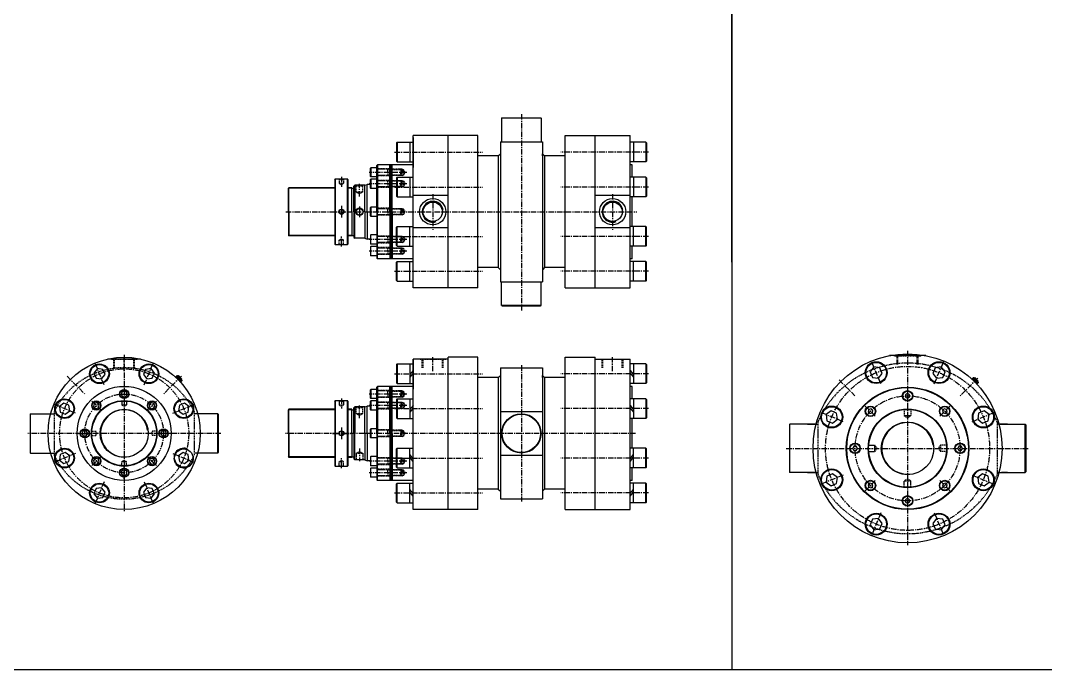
# Model space of a CAD drawing. Extents: x 0 to 8675, y 0 to 2968.
# Drawn here: x 4865 to 7208, y 0 to 1484 of the extents above; entities that cross this region are included whole.
import ezdxf

# ---------------------------------------------------------------- set-up
doc = ezdxf.new("R2010")
doc.units = 0
doc.header["$LTSCALE"] = 5
doc.header["$MEASUREMENT"] = 0
doc.header["$PDMODE"] = 34
doc.linetypes.add('CENTERX2', pattern=[4, 2.5, -0.5, 0.5, -0.5])
doc.linetypes.add('HIDDENX2', pattern=[0.75, 0.5, -0.25])
doc.layers.get('0').update_dxf_attribs({"linetype": 'CONTINUOUS'})
doc.layers.get('Defpoints').update_dxf_attribs({"linetype": 'CONTINUOUS'})
for name, color, linetype in [('CEN', 1, 'CENTERX2'), ('HID', 2, 'HIDDENX2'), ('ML', 3, 'CONTINUOUS'), ('테두리', 7, 'CONTINUOUS')]:
    doc.layers.add(name, color=color, linetype=linetype)

msp = doc.modelspace()

# ---------------------------------------------------------------- linework, layer by layer
for p, q in [((6490.6, 931.7), (6490.6, 1902.7)), ((6490.6, 1902.7), (6490.6, 0))]:
    msp.add_line(p, q)
at = {"layer": 'CEN'}
for p, q in [((6009.9, 1269.8), (6009.9, 820.5)), ((5720.2, 1182.9), (5920.9, 1182.9)), ((6300.6, 1182.9), (6100, 1182.9)), ((5598.7, 1126.5), (5598.7, 1103.3)), ((5747.9, 1136.6), (5661.8, 1136.6)), ((5639.9, 1081.5), (5639.9, 1110.2)), ((5747.9, 1110.3), (5661.8, 1110.3)), ((5720.2, 1103.1), (5920.9, 1103.1)), ((6300.6, 1103.1), (6100, 1103.1)), ((5807.4, 1086.8), (5807.4, 1005.3)), ((6218.4, 1086.8), (6218.4, 1005.3)), ((5598.7, 1060.1), (5598.7, 1033.2)), ((5639.9, 1058.8), (5639.9, 1034.5)), ((5471.6, 1046.6), (5619.4, 1046.6)), ((5471.6, 1046.6), (6273.5, 1046.6)), ((5598.7, 966.8), (5598.7, 990)), ((5720.2, 990.2), (5920.9, 990.2)), ((6300.6, 990.2), (6100, 990.2)), ((5747.9, 983), (5661.8, 983)), ((5747.9, 956.6), (5661.8, 956.6)), ((5720.2, 910.4), (5920.9, 910.4)), ((6300.6, 910.4), (6100, 910.4)), ((6892.6, 728.9), (6892.6, 284.2)), ((5102.2, 719.3), (5102.2, 359.3)), ((5102.2, 681.9), (5102.2, 713.9)), ((5807.4, 681.9), (5807.4, 713.9)), ((6218.4, 681.9), (6218.4, 713.9)), ((6831.6, 653), (6810, 705.2)), ((6953.7, 653), (6975.3, 705.2)), ((5056.3, 650.9), (5035.6, 700.7)), ((5148.2, 650.9), (5168.8, 700.7)), ((6009.9, 695.7), (6009.9, 384.3)), ((4971.6, 670.6), (5011.7, 630.4)), ((5232.9, 670.6), (5192.7, 630.4)), ((5232.9, 670.6), (5218.9, 656.6)), ((5720.2, 676.2), (5920.9, 676.2)), ((6300.6, 676.2), (6100, 676.2)), ((6736, 662.2), (6772.4, 625.8)), ((7053, 665.9), (7012.8, 625.8)), ((7053, 665.9), (7039, 652)), ((5102.2, 644.3), (5102.2, 615.6)), ((5028.4, 613.7), (5048.7, 593.4)), ((5176, 613.7), (5155.7, 593.4)), ((5598.7, 619.8), (5598.7, 596.6)), ((5747.9, 629.9), (5661.8, 629.9)), ((4991.3, 585.9), (4941.5, 606.5)), ((5213.2, 585.9), (5263, 606.5)), ((5639.9, 574.8), (5639.9, 603.5)), ((5747.9, 603.6), (5661.8, 603.6)), ((5720.2, 596.4), (5920.9, 596.4)), ((6300.6, 596.4), (6100, 596.4)), ((6745.3, 566.6), (6693.1, 588.3)), ((6795.9, 602.4), (6819.7, 578.5)), ((6989.4, 602.4), (6965.6, 578.5)), ((7040, 566.6), (7092.2, 588.3)), ((5323.2, 539.9), (4882, 539.9)), ((4997.9, 539.9), (5026.6, 539.9)), ((5206.6, 539.9), (5177.9, 539.9)), ((6270.8, 539.9), (5470.2, 539.9)), ((5578.1, 539.9), (5619.4, 539.9)), ((5578.1, 539.9), (5619.4, 539.9)), ((5598.7, 553.4), (5598.7, 526.4)), ((4991.3, 494), (4941.5, 473.3)), ((5213.2, 494), (5263, 473.3)), ((5639.9, 505), (5639.9, 476.3)), ((6615.5, 505.6), (7169.7, 505.6)), ((5028.4, 466.1), (5048.7, 486.4)), ((5176, 466.1), (5155.7, 486.4)), ((5598.7, 460.1), (5598.7, 483.3)), ((5747.9, 476.3), (5661.8, 476.3)), ((5720.2, 483.5), (5920.9, 483.5)), ((6300.6, 483.5), (6100, 483.5)), ((5102.2, 435.6), (5102.2, 464.3)), ((5747.9, 449.9), (5661.8, 449.9)), ((5056.3, 429), (5035.6, 379.2)), ((5148.2, 429), (5168.8, 379.2)), ((6745.3, 444.6), (6693.1, 422.9)), ((6795.9, 408.8), (6819.7, 432.6)), ((6989.4, 408.8), (6965.6, 432.6)), ((7040, 444.6), (7092.2, 422.9)), ((5720.2, 403.6), (5920.9, 403.6)), ((6300.6, 403.6), (6100, 403.6)), ((6831.6, 358.2), (6810, 306)), ((6953.7, 358.2), (6975.3, 306))]:
    msp.add_line(p, q, dxfattribs=at)
for centre, radius in [((5102.2, 539.9), 147.5), ((6892.6, 505.6), 187.5), ((5102.2, 539.9), 90), ((6892.6, 505.6), 120)]:
    msp.add_circle(centre, radius, dxfattribs=at)
at = {"layer": 'Defpoints', "color": 0, "linetype": 'ByBlock'}
for p in [(5910.4, 713.9), (5680.9, 647.4), (5627.4, 481.4), (5680.9, 432.4), (5910.4, 365.9)]:
    msp.add_point(p, dxfattribs=at)
at = {"layer": 'HID'}
for p, q in [((5714.4, 1144.6), (5679.4, 1144.6)), ((5737.3, 1143.6), (5679.4, 1143.6)), ((5737.3, 1129.6), (5679.4, 1129.6)), ((5714.4, 1128.6), (5679.4, 1128.6)), ((5704.6, 1142.8), (5703, 1143.6)), ((5704.6, 1130.5), (5703, 1129.6)), ((5704.6, 1136.6), (5704.6, 1143.6)), ((5740.4, 1142.8), (5704.6, 1142.8)), ((5704.6, 1136.6), (5704.6, 1129.6)), ((5740.4, 1130.5), (5704.6, 1130.5)), ((5734.5, 1143.6), (5735.4, 1142.8)), ((5734.5, 1143.6), (5734.5, 1136.6)), ((5734.5, 1129.6), (5734.5, 1136.6)), ((5734.5, 1129.6), (5735.4, 1130.5)), ((5735.4, 1142.8), (5735.4, 1136.6)), ((5735.4, 1130.5), (5735.4, 1136.6)), ((5737.3, 1143.6), (5738.9, 1142.8)), ((5737.3, 1143.6), (5737.3, 1136.6)), ((5737.3, 1129.6), (5737.3, 1136.6)), ((5737.3, 1129.6), (5738.9, 1130.5)), ((5740.4, 1136.6), (5740.4, 1142.8)), ((5740.4, 1136.6), (5740.4, 1142.8)), ((5740.4, 1142.8), (5744.3, 1136.6)), ((5740.4, 1136.6), (5740.4, 1130.5)), ((5740.4, 1136.6), (5740.4, 1130.5)), ((5740.4, 1130.5), (5744.3, 1136.6)), ((5593.7, 1120.6), (5592.7, 1121.6)), ((5593.7, 1120.6), (5593.7, 1111.6)), ((5593.7, 1120.6), (5603.7, 1120.6)), ((5593.7, 1111.6), (5598.7, 1108.5)), ((5593.7, 1111.6), (5603.7, 1111.6)), ((5598.7, 1108.5), (5603.7, 1111.6)), ((5603.7, 1120.6), (5604.7, 1121.6)), ((5603.7, 1120.6), (5603.7, 1111.6)), ((5631.4, 1107.1), (5632.4, 1106.1)), ((5632.4, 1092.1), (5632.4, 1106.1)), ((5632.4, 1106.1), (5647.4, 1106.1)), ((5647.4, 1106.1), (5648.4, 1107.1)), ((5647.4, 1092.1), (5647.4, 1106.1)), ((5714.4, 1118.3), (5679.4, 1118.3)), ((5737.3, 1117.3), (5679.4, 1117.3)), ((5737.3, 1103.3), (5679.4, 1103.3)), ((5714.4, 1102.3), (5679.4, 1102.3)), ((5704.6, 1116.4), (5703, 1117.3)), ((5704.6, 1104.2), (5703, 1103.3)), ((5704.6, 1110.3), (5704.6, 1117.3)), ((5740.4, 1116.4), (5704.6, 1116.4)), ((5704.6, 1110.3), (5704.6, 1103.3)), ((5740.4, 1104.2), (5704.6, 1104.2)), ((5734.5, 1117.3), (5735.4, 1116.4)), ((5734.5, 1117.3), (5734.5, 1110.3)), ((5734.5, 1103.3), (5734.5, 1110.3)), ((5734.5, 1103.3), (5735.4, 1104.2)), ((5735.4, 1116.4), (5735.4, 1110.3)), ((5735.4, 1104.2), (5735.4, 1110.3)), ((5737.3, 1117.3), (5738.9, 1116.4)), ((5737.3, 1117.3), (5737.3, 1110.3)), ((5737.3, 1103.3), (5737.3, 1110.3)), ((5737.3, 1103.3), (5738.9, 1104.2)), ((5740.4, 1116.4), (5744.3, 1110.3)), ((5740.4, 1110.3), (5740.4, 1116.4)), ((5740.4, 1110.3), (5740.4, 1116.4)), ((5740.4, 1110.3), (5740.4, 1104.2)), ((5740.4, 1110.3), (5740.4, 1104.2)), ((5740.4, 1104.2), (5744.3, 1110.3)), ((5632.4, 1092.1), (5647.4, 1092.1)), ((5632.4, 1092.1), (5639.9, 1088.2)), ((5639.9, 1088.2), (5647.4, 1092.1)), ((5714.4, 1054.6), (5679.4, 1054.6)), ((5737.3, 1053.6), (5679.4, 1053.6)), ((5737.3, 1039.6), (5679.4, 1039.6)), ((5714.4, 1038.6), (5679.4, 1038.6)), ((5704.6, 1052.8), (5703, 1053.6)), ((5704.6, 1040.5), (5703, 1039.6)), ((5704.6, 1046.6), (5704.6, 1053.6)), ((5740.4, 1052.8), (5704.6, 1052.8)), ((5704.6, 1046.6), (5704.6, 1039.6)), ((5740.4, 1040.5), (5704.6, 1040.5)), ((5734.5, 1053.6), (5734.5, 1046.6)), ((5734.5, 1053.6), (5735.4, 1052.8)), ((5734.5, 1039.6), (5734.5, 1046.6)), ((5734.5, 1039.6), (5735.4, 1040.5)), ((5735.4, 1052.8), (5735.4, 1046.6)), ((5735.4, 1040.5), (5735.4, 1046.6)), ((5737.3, 1053.6), (5737.3, 1046.6)), ((5737.3, 1053.6), (5738.9, 1052.8)), ((5737.3, 1039.6), (5737.3, 1046.6)), ((5737.3, 1039.6), (5738.9, 1040.5)), ((5740.4, 1046.6), (5740.4, 1052.8)), ((5740.4, 1046.6), (5740.4, 1052.8)), ((5740.4, 1052.8), (5744.3, 1046.6)), ((5740.4, 1040.5), (5744.3, 1046.6)), ((5740.4, 1046.6), (5740.4, 1040.5)), ((5740.4, 1046.6), (5740.4, 1040.5)), ((5593.7, 981.6), (5598.7, 984.8)), ((5598.7, 984.8), (5603.7, 981.6)), ((5714.4, 991), (5679.4, 991)), ((5737.3, 990), (5679.4, 990)), ((5704.6, 989.1), (5703, 990)), ((5704.6, 983), (5704.6, 990)), ((5740.4, 989.1), (5704.6, 989.1)), ((5734.5, 990), (5734.5, 983)), ((5734.5, 990), (5734.5, 983)), ((5734.5, 990), (5735.4, 989.1)), ((5734.5, 990), (5735.4, 989.1)), ((5735.4, 989.1), (5735.4, 983)), ((5735.4, 989.1), (5735.4, 983)), ((5737.3, 990), (5737.3, 983)), ((5737.3, 990), (5737.3, 983)), ((5737.3, 990), (5738.9, 989.1)), ((5737.3, 990), (5738.9, 989.1)), ((5740.4, 989.1), (5744.3, 983)), ((5740.4, 983), (5740.4, 989.1)), ((5740.4, 983), (5740.4, 989.1)), ((5740.4, 989.1), (5744.3, 983)), ((5740.4, 983), (5740.4, 989.1)), ((5740.4, 983), (5740.4, 989.1)), ((5593.7, 972.6), (5592.7, 971.6)), ((5593.7, 972.6), (5593.7, 981.6)), ((5593.7, 981.6), (5603.7, 981.6)), ((5593.7, 972.6), (5603.7, 972.6)), ((5603.7, 972.6), (5603.7, 981.6)), ((5603.7, 972.6), (5604.7, 971.6)), ((5737.3, 976), (5679.4, 976)), ((5714.4, 975), (5679.4, 975)), ((5714.4, 964.6), (5679.4, 964.6)), ((5737.3, 963.6), (5679.4, 963.6)), ((5704.6, 976.9), (5703, 976)), ((5704.6, 962.8), (5703, 963.6)), ((5704.6, 983), (5704.6, 976)), ((5740.4, 976.9), (5704.6, 976.9)), ((5704.6, 956.6), (5704.6, 963.6)), ((5740.4, 962.8), (5704.6, 962.8)), ((5734.5, 976), (5734.5, 983)), ((5734.5, 976), (5734.5, 983)), ((5734.5, 976), (5735.4, 976.9)), ((5734.5, 976), (5735.4, 976.9)), ((5734.5, 963.6), (5735.4, 962.8)), ((5734.5, 963.6), (5734.5, 956.6)), ((5734.5, 963.6), (5735.4, 962.8)), ((5735.4, 976.9), (5735.4, 983)), ((5735.4, 976.9), (5735.4, 983)), ((5735.4, 962.8), (5735.4, 956.6)), ((5737.3, 976), (5737.3, 983)), ((5737.3, 976), (5737.3, 983)), ((5737.3, 976), (5738.9, 976.9)), ((5737.3, 976), (5738.9, 976.9)), ((5737.3, 963.6), (5738.9, 962.8)), ((5737.3, 963.6), (5737.3, 956.6)), ((5737.3, 963.6), (5738.9, 962.8)), ((5740.4, 983), (5740.4, 976.9)), ((5740.4, 983), (5740.4, 976.9)), ((5740.4, 976.9), (5744.3, 983)), ((5740.4, 983), (5740.4, 976.9)), ((5740.4, 983), (5740.4, 976.9)), ((5740.4, 976.9), (5744.3, 983)), ((5740.4, 956.6), (5740.4, 962.8)), ((5740.4, 956.6), (5740.4, 962.8)), ((5740.4, 962.8), (5744.3, 956.6)), ((5737.3, 949.6), (5679.4, 949.6)), ((5714.4, 948.6), (5679.4, 948.6)), ((5704.6, 950.5), (5703, 949.6)), ((5704.6, 956.6), (5704.6, 949.6)), ((5740.4, 950.5), (5704.6, 950.5)), ((5734.5, 949.6), (5734.5, 956.6)), ((5734.5, 949.6), (5735.4, 950.5)), ((5735.4, 950.5), (5735.4, 956.6)), ((5737.3, 949.6), (5737.3, 956.6)), ((5737.3, 949.6), (5738.9, 950.5)), ((5740.4, 950.5), (5744.3, 956.6)), ((5740.4, 956.6), (5740.4, 950.5)), ((5740.4, 956.6), (5740.4, 950.5)), ((5072.2, 708.9), (5072.2, 709.9)), ((5072.2, 708.9), (5072.2, 709.9)), ((5132.2, 708.9), (5072.2, 708.9)), ((5078.3, 689.9), (5078.3, 708.9)), ((5080.2, 689.9), (5080.2, 708.9)), ((5124.2, 689.9), (5124.2, 708.9)), ((5126.1, 689.9), (5126.1, 708.9)), ((5132.2, 708.9), (5132.2, 709.9)), ((5132.2, 708.9), (5132.2, 709.9)), ((5777.4, 708.9), (5777.4, 709.9)), ((5777.4, 708.9), (5777.4, 709.9)), ((5837.4, 708.9), (5777.4, 708.9)), ((5783.5, 689.9), (5783.5, 708.9)), ((5785.4, 689.9), (5785.4, 708.9)), ((5829.4, 689.9), (5829.4, 708.9)), ((5831.3, 689.9), (5831.3, 708.9)), ((5837.4, 708.9), (5837.4, 709.9)), ((5837.4, 708.9), (5837.4, 709.9)), ((6188.4, 708.9), (6188.4, 709.9)), ((6188.4, 708.9), (6188.4, 709.9)), ((6248.4, 708.9), (6188.4, 708.9)), ((6194.5, 689.9), (6194.5, 708.9)), ((6196.4, 689.9), (6196.4, 708.9)), ((6240.4, 689.9), (6240.4, 708.9)), ((6242.3, 689.9), (6242.3, 708.9)), ((6248.4, 708.9), (6248.4, 709.9)), ((6248.4, 708.9), (6248.4, 709.9)), ((6862.6, 716.6), (6862.6, 717.6)), ((6862.6, 716.6), (6862.6, 717.6)), ((6922.6, 716.6), (6862.6, 716.6)), ((6868.7, 697.6), (6868.7, 716.6)), ((6870.6, 697.6), (6870.6, 716.6)), ((6914.6, 697.6), (6914.6, 716.6)), ((6916.5, 697.6), (6916.5, 716.6)), ((6922.6, 716.6), (6922.6, 717.6)), ((6922.6, 716.6), (6922.6, 717.6)), ((5714.4, 637.9), (5679.4, 637.9)), ((5737.3, 636.9), (5679.4, 636.9)), ((5704.6, 636), (5703, 636.9)), ((5704.6, 629.9), (5704.6, 636.9)), ((5740.4, 636), (5704.6, 636)), ((5734.5, 636.9), (5735.4, 636)), ((5734.5, 636.9), (5734.5, 629.9)), ((5735.4, 636), (5735.4, 629.9)), ((5737.3, 636.9), (5738.9, 636)), ((5737.3, 636.9), (5737.3, 629.9)), ((5740.4, 629.9), (5740.4, 636)), ((5740.4, 629.9), (5740.4, 636)), ((5740.4, 636), (5744.3, 629.9)), ((5097.2, 613.9), (5096.5, 614.6)), ((5097.2, 613.9), (5097.2, 604.9)), ((5097.2, 613.9), (5107.2, 613.9)), ((5107.2, 613.9), (5107.9, 614.6)), ((5107.2, 613.9), (5107.2, 604.9)), ((5593.7, 613.9), (5592.7, 614.9)), ((5593.7, 613.9), (5593.7, 604.9)), ((5593.7, 613.9), (5603.7, 613.9)), ((5603.7, 613.9), (5604.7, 614.9)), ((5603.7, 613.9), (5603.7, 604.9)), ((5737.3, 622.9), (5679.4, 622.9)), ((5714.4, 621.9), (5679.4, 621.9)), ((5714.4, 611.6), (5679.4, 611.6)), ((5737.3, 610.6), (5679.4, 610.6)), ((5704.6, 623.8), (5703, 622.9)), ((5704.6, 609.7), (5703, 610.6)), ((5704.6, 629.9), (5704.6, 622.9)), ((5740.4, 623.8), (5704.6, 623.8)), ((5704.6, 603.6), (5704.6, 610.6)), ((5740.4, 609.7), (5704.6, 609.7)), ((5734.5, 622.9), (5734.5, 629.9)), ((5734.5, 622.9), (5735.4, 623.8)), ((5734.5, 610.6), (5735.4, 609.7)), ((5734.5, 610.6), (5734.5, 603.6)), ((5735.4, 623.8), (5735.4, 629.9)), ((5735.4, 609.7), (5735.4, 603.6)), ((5737.3, 622.9), (5737.3, 629.9)), ((5737.3, 622.9), (5738.9, 623.8)), ((5737.3, 610.6), (5738.9, 609.7)), ((5737.3, 610.6), (5737.3, 603.6)), ((5740.4, 629.9), (5740.4, 623.8)), ((5740.4, 629.9), (5740.4, 623.8)), ((5740.4, 623.8), (5744.3, 629.9)), ((5740.4, 609.7), (5744.3, 603.6)), ((5740.4, 603.6), (5740.4, 609.7)), ((5740.4, 603.6), (5740.4, 609.7)), ((4942.2, 589.9), (4942.2, 489.9)), ((5097.2, 604.9), (5107.2, 604.9)), ((5097.2, 604.9), (5102.2, 601.8)), ((5102.2, 601.8), (5107.2, 604.9)), ((5262.2, 589.9), (5262.2, 489.9)), ((5593.7, 604.9), (5603.7, 604.9)), ((5593.7, 604.9), (5598.7, 601.8)), ((5598.7, 601.8), (5603.7, 604.9)), ((5631.4, 600.4), (5632.4, 599.4)), ((5632.4, 599.4), (5647.4, 599.4)), ((5632.4, 585.4), (5632.4, 599.4)), ((5647.4, 599.4), (5648.4, 600.4)), ((5647.4, 585.4), (5647.4, 599.4)), ((5737.3, 596.6), (5679.4, 596.6)), ((5714.4, 595.6), (5679.4, 595.6)), ((5704.6, 597.4), (5703, 596.6)), ((5704.6, 603.6), (5704.6, 596.6)), ((5740.4, 597.4), (5704.6, 597.4)), ((5734.5, 596.6), (5734.5, 603.6)), ((5734.5, 596.6), (5735.4, 597.4)), ((5735.4, 597.4), (5735.4, 603.6)), ((5737.3, 596.6), (5737.3, 603.6)), ((5737.3, 596.6), (5738.9, 597.4)), ((5740.4, 603.6), (5740.4, 597.4)), ((5740.4, 603.6), (5740.4, 597.4)), ((5740.4, 597.4), (5744.3, 603.6)), ((6884.5, 595.2), (6885.1, 594.6)), ((6885.1, 594.6), (6885.1, 580.6)), ((6885.1, 594.6), (6900.1, 594.6)), ((6900.7, 595.2), (6900.1, 594.6)), ((6900.1, 594.6), (6900.1, 580.6)), ((4934.1, 584.9), (4942.2, 584.9)), ((5270.3, 584.9), (5262.2, 584.9)), ((5632.4, 585.4), (5647.4, 585.4)), ((5632.4, 585.4), (5639.9, 581.5)), ((5639.9, 581.5), (5647.4, 585.4)), ((6687.6, 565.6), (6687.6, 445.6)), ((6885.1, 580.6), (6892.6, 575.4)), ((6885.1, 580.6), (6900.1, 580.6)), ((6892.6, 575.4), (6900.1, 580.6)), ((7097.6, 565.6), (7097.6, 445.6)), ((5028.2, 544.9), (5027.5, 545.6)), ((5028.2, 534.9), (5028.2, 544.9)), ((5028.2, 544.9), (5037.2, 544.9)), ((5040.4, 539.9), (5037.2, 544.9)), ((5037.2, 534.9), (5037.2, 544.9)), ((5037.2, 534.9), (5040.4, 539.9)), ((5167.2, 544.9), (5164.1, 539.9)), ((5164.1, 539.9), (5167.2, 534.9)), ((5167.2, 544.9), (5167.2, 534.9)), ((5176.2, 544.9), (5167.2, 544.9)), ((5176.2, 544.9), (5176.9, 545.6)), ((5176.2, 544.9), (5176.2, 534.9)), ((5714.4, 547.9), (5679.4, 547.9)), ((5737.3, 546.9), (5679.4, 546.9)), ((5704.6, 546), (5703, 546.9)), ((5704.6, 539.9), (5704.6, 546.9)), ((5740.4, 546), (5704.6, 546)), ((5704.6, 539.9), (5704.6, 532.9)), ((5734.5, 546.9), (5734.5, 539.9)), ((5734.5, 546.9), (5735.4, 546)), ((5734.5, 532.9), (5734.5, 539.9)), ((5735.4, 546), (5735.4, 539.9)), ((5735.4, 533.8), (5735.4, 539.9)), ((5737.3, 546.9), (5737.3, 539.9)), ((5737.3, 546.9), (5738.9, 546)), ((5737.3, 532.9), (5737.3, 539.9)), ((5740.4, 539.9), (5740.4, 546)), ((5740.4, 539.9), (5740.4, 546)), ((5740.4, 546), (5744.3, 539.9)), ((5740.4, 533.8), (5744.3, 539.9)), ((5740.4, 539.9), (5740.4, 533.8)), ((5740.4, 539.9), (5740.4, 533.8)), ((6683.7, 560.6), (6687.6, 560.6)), ((7101.5, 560.6), (7097.6, 560.6)), ((5028.2, 534.9), (5027.5, 534.2)), ((5028.2, 534.9), (5037.2, 534.9)), ((5176.2, 534.9), (5167.2, 534.9)), ((5176.2, 534.9), (5176.9, 534.2)), ((5737.3, 532.9), (5679.4, 532.9)), ((5714.4, 531.9), (5679.4, 531.9)), ((5704.6, 533.8), (5703, 532.9)), ((5740.4, 533.8), (5704.6, 533.8)), ((5734.5, 532.9), (5735.4, 533.8)), ((5737.3, 532.9), (5738.9, 533.8)), ((4934.1, 494.9), (4942.2, 494.9)), ((5270.3, 494.9), (5262.2, 494.9)), ((5632.4, 494.4), (5639.9, 498.4)), ((5632.4, 494.4), (5647.4, 494.4)), ((5632.4, 494.4), (5632.4, 480.4)), ((5639.9, 498.4), (5647.4, 494.4)), ((5647.4, 494.4), (5647.4, 480.4)), ((6803, 513.7), (6803.6, 513.1)), ((6803, 513.7), (6803.6, 513.1)), ((6803, 497.5), (6803.6, 498.1)), ((6803, 497.5), (6803.6, 498.1)), ((6803.6, 513.1), (6817.6, 513.1)), ((6803.6, 498.1), (6803.6, 513.1)), ((6803.6, 498.1), (6803.6, 513.1)), ((6803.6, 498.1), (6817.6, 498.1)), ((6822.8, 505.6), (6817.6, 513.1)), ((6817.6, 498.1), (6817.6, 513.1)), ((6817.6, 498.1), (6822.8, 505.6)), ((6967.6, 513.1), (6962.5, 505.6)), ((6962.5, 505.6), (6967.6, 498.1)), ((6981.6, 513.1), (6967.6, 513.1)), ((6967.6, 513.1), (6967.6, 498.1)), ((6981.6, 498.1), (6967.6, 498.1)), ((6982.2, 513.7), (6981.6, 513.1)), ((6982.2, 513.7), (6981.6, 513.1)), ((6981.6, 513.1), (6981.6, 498.1)), ((6981.6, 513.1), (6981.6, 498.1)), ((6982.2, 497.5), (6981.6, 498.1)), ((6982.2, 497.5), (6981.6, 498.1)), ((5102.2, 478.1), (5097.2, 474.9)), ((5107.2, 474.9), (5097.2, 474.9)), ((5097.2, 465.9), (5097.2, 474.9)), ((5107.2, 474.9), (5102.2, 478.1)), ((5107.2, 465.9), (5107.2, 474.9)), ((5593.7, 474.9), (5598.7, 478.1)), ((5593.7, 465.9), (5593.7, 474.9)), ((5593.7, 474.9), (5603.7, 474.9)), ((5598.7, 478.1), (5603.7, 474.9)), ((5603.7, 465.9), (5603.7, 474.9)), ((5631.4, 479.4), (5632.4, 480.4)), ((5632.4, 480.4), (5647.4, 480.4)), ((5647.4, 480.4), (5648.4, 479.4)), ((5714.4, 484.3), (5679.4, 484.3)), ((5737.3, 483.3), (5679.4, 483.3)), ((5737.3, 469.3), (5679.4, 469.3)), ((5704.6, 482.4), (5703, 483.3)), ((5704.6, 470.2), (5703, 469.3)), ((5704.6, 476.3), (5704.6, 483.3)), ((5740.4, 482.4), (5704.6, 482.4)), ((5704.6, 476.3), (5704.6, 469.3)), ((5740.4, 470.2), (5704.6, 470.2)), ((5734.5, 483.3), (5734.5, 476.3)), ((5734.5, 483.3), (5735.4, 482.4)), ((5734.5, 483.3), (5734.5, 476.3)), ((5734.5, 483.3), (5735.4, 482.4)), ((5734.5, 469.3), (5734.5, 476.3)), ((5734.5, 469.3), (5734.5, 476.3)), ((5734.5, 469.3), (5735.4, 470.2)), ((5734.5, 469.3), (5735.4, 470.2)), ((5735.4, 482.4), (5735.4, 476.3)), ((5735.4, 482.4), (5735.4, 476.3)), ((5735.4, 470.2), (5735.4, 476.3)), ((5735.4, 470.2), (5735.4, 476.3)), ((5737.3, 483.3), (5737.3, 476.3)), ((5737.3, 483.3), (5738.9, 482.4)), ((5737.3, 483.3), (5737.3, 476.3)), ((5737.3, 483.3), (5738.9, 482.4)), ((5737.3, 469.3), (5737.3, 476.3)), ((5737.3, 469.3), (5737.3, 476.3)), ((5737.3, 469.3), (5738.9, 470.2)), ((5737.3, 469.3), (5738.9, 470.2)), ((5740.4, 482.4), (5744.3, 476.3)), ((5740.4, 476.3), (5740.4, 482.4)), ((5740.4, 476.3), (5740.4, 482.4)), ((5740.4, 482.4), (5744.3, 476.3)), ((5740.4, 476.3), (5740.4, 482.4)), ((5740.4, 476.3), (5740.4, 482.4)), ((5740.4, 476.3), (5740.4, 470.2)), ((5740.4, 476.3), (5740.4, 470.2)), ((5740.4, 470.2), (5744.3, 476.3)), ((5740.4, 476.3), (5740.4, 470.2)), ((5740.4, 476.3), (5740.4, 470.2)), ((5740.4, 470.2), (5744.3, 476.3)), ((5097.2, 465.9), (5096.5, 465.2)), ((5107.2, 465.9), (5097.2, 465.9)), ((5107.2, 465.9), (5107.9, 465.2)), ((5593.7, 465.9), (5592.7, 464.9)), ((5593.7, 465.9), (5603.7, 465.9)), ((5603.7, 465.9), (5604.7, 464.9)), ((5714.4, 468.3), (5679.4, 468.3)), ((5714.4, 457.9), (5679.4, 457.9)), ((5737.3, 456.9), (5679.4, 456.9)), ((5704.6, 456), (5703, 456.9)), ((5704.6, 449.9), (5704.6, 456.9)), ((5740.4, 456), (5704.6, 456)), ((5704.6, 449.9), (5704.6, 442.9)), ((5734.5, 456.9), (5735.4, 456)), ((5734.5, 456.9), (5734.5, 449.9)), ((5734.5, 456.9), (5735.4, 456)), ((5734.5, 442.9), (5734.5, 449.9)), ((5735.4, 456), (5735.4, 449.9)), ((5735.4, 443.8), (5735.4, 449.9)), ((5737.3, 456.9), (5738.9, 456)), ((5737.3, 456.9), (5737.3, 449.9)), ((5737.3, 456.9), (5738.9, 456)), ((5737.3, 442.9), (5737.3, 449.9)), ((5740.4, 449.9), (5740.4, 456)), ((5740.4, 449.9), (5740.4, 456)), ((5740.4, 456), (5744.3, 449.9)), ((5740.4, 443.8), (5744.3, 449.9)), ((5740.4, 449.9), (5740.4, 443.8)), ((5740.4, 449.9), (5740.4, 443.8)), ((5737.3, 442.9), (5679.4, 442.9)), ((5714.4, 441.9), (5679.4, 441.9)), ((5704.6, 443.8), (5703, 442.9)), ((5740.4, 443.8), (5704.6, 443.8)), ((5734.5, 442.9), (5735.4, 443.8)), ((5737.3, 442.9), (5738.9, 443.8)), ((6892.6, 435.7), (6885.1, 430.6)), ((6885.1, 416.6), (6885.1, 430.6)), ((6900.1, 430.6), (6885.1, 430.6)), ((6900.1, 430.6), (6892.6, 435.7)), ((6900.1, 416.6), (6900.1, 430.6)), ((6884.5, 416), (6885.1, 416.6)), ((6884.5, 416), (6885.1, 416.6)), ((6900.1, 416.6), (6885.1, 416.6)), ((6900.1, 416.6), (6885.1, 416.6)), ((6900.7, 416), (6900.1, 416.6)), ((6900.7, 416), (6900.1, 416.6))]:
    msp.add_line(p, q, dxfattribs=at)
for centre, radius, start, end in [((5102.2, 511.9), 178, 25.9892, 154.0108), ((6892.6, 477.4), 223.1, 23.2673, 156.7327), ((5102.2, 567.9), 178, 205.9892, 334.0108), ((6892.6, 533.7), 223.1, 203.2673, 336.7327)]:
    msp.add_arc(centre, radius, start, end, dxfattribs=at)
at = {"layer": 'ML'}
for p, q in [((5964.9, 1260.6), (5965.9, 1261.6)), ((6054.9, 1260.6), (5964.9, 1260.6)), ((5964.9, 1260.6), (5964.9, 1214.7)), ((5965.9, 1261.6), (6053.9, 1261.6)), ((6053.9, 1261.6), (6054.9, 1260.6)), ((6054.9, 1260.6), (6054.9, 1214.7)), ((5762.4, 872.6), (5762.4, 1220.6)), ((5910.4, 1220.6), (5762.4, 1220.6)), ((5842.4, 872.6), (5842.4, 1220.6)), ((5842.4, 872.6), (5842.4, 1220.6)), ((5910.4, 872.6), (5910.4, 1220.6)), ((5910.4, 872.6), (5910.4, 1220.6)), ((5910.4, 872.6), (5910.4, 1220.6)), ((6110.4, 872.6), (6110.4, 1220.6)), ((6110.4, 1220.6), (6258.4, 1220.6)), ((6110.4, 872.6), (6110.4, 1220.6)), ((6178.4, 872.6), (6178.4, 1220.6)), ((6178.4, 872.6), (6178.4, 1220.6)), ((6178.4, 872.6), (6178.4, 1220.6)), ((6258.4, 872.6), (6258.4, 1220.6)), ((5726.4, 1205.4), (5724.9, 1203.9)), ((5724.9, 1203.9), (5724.9, 1161.9)), ((5726.4, 1205.4), (5726.4, 1160.4)), ((5726.4, 1205.4), (5762.4, 1205.4)), ((5754.9, 1205.4), (5754.9, 1160.4)), ((5762.4, 1216.6), (5762.4, 1147.5)), ((5961.9, 1206.6), (5961.9, 886.6)), ((5961.9, 1206.6), (6057.9, 1206.6)), ((5964.9, 1214.7), (5964.9, 1206.6)), ((6054.9, 1214.7), (6054.9, 1206.6)), ((6057.9, 1206.6), (6057.9, 886.6)), ((6294.4, 1205.4), (6258.4, 1205.4)), ((6265.9, 1205.4), (6265.9, 1160.4)), ((6294.4, 1205.4), (6295.9, 1203.9)), ((6294.4, 1205.4), (6294.4, 1160.4)), ((6295.9, 1203.9), (6295.9, 1161.9)), ((5956.9, 1174.1), (5910.4, 1174.1)), ((5956.9, 1174.1), (5961.9, 1179.1)), ((5956.9, 1174.1), (5956.9, 919.1)), ((6057.9, 1174.1), (6057.9, 1179.1)), ((6062.9, 1174.1), (6057.9, 1179.1)), ((6110.4, 1174.1), (6062.9, 1174.1)), ((6062.9, 1174.1), (6062.9, 919.1)), ((5680.9, 1154.1), (5679.4, 1152.6)), ((5679.4, 1046.6), (5679.4, 1152.6)), ((5680.9, 1154.1), (5680.9, 1046.6)), ((5762.4, 1154.1), (5680.9, 1154.1)), ((5709.4, 1046.6), (5709.4, 1154.1)), ((5711.1, 1046.6), (5711.1, 1154.1)), ((5712.7, 1046.6), (5712.7, 1154.1)), ((5714.4, 1046.6), (5714.4, 1154.1)), ((5726.4, 1160.4), (5724.9, 1161.9)), ((5726.4, 1160.4), (5762.4, 1160.4)), ((6294.4, 1160.4), (6258.4, 1160.4)), ((6263.4, 1154.1), (6258.4, 1154.1)), ((6263.4, 1125.6), (6263.4, 1154.1)), ((6294.4, 1160.4), (6295.9, 1161.9)), ((5665.4, 1146.3), (5666.2, 1147.1)), ((5665.4, 1126.9), (5665.4, 1146.3)), ((5666.2, 1126.1), (5665.4, 1126.9)), ((5679.4, 1147.1), (5666.2, 1147.1)), ((5666.2, 1147.1), (5666.2, 1126.1)), ((5679.4, 1126.1), (5666.2, 1126.1)), ((5726.4, 1125.6), (5724.9, 1124.1)), ((5726.4, 1125.6), (5762.4, 1125.6)), ((5726.4, 1125.6), (5726.4, 1080.6)), ((5754.9, 1125.6), (5754.9, 1080.6)), ((6294.4, 1125.6), (6258.4, 1125.6)), ((6265.9, 1125.6), (6265.9, 1080.6)), ((6294.4, 1125.6), (6294.4, 1080.6)), ((6294.4, 1125.6), (6295.9, 1124.1)), ((5478.4, 1101.6), (5477.4, 1100.6)), ((5478.4, 1046.6), (5478.4, 1101.6)), ((5583.7, 1101.6), (5478.4, 1101.6)), ((5583.7, 1120.6), (5584.7, 1121.6)), ((5583.7, 1120.6), (5583.7, 972.6)), ((5584.7, 1121.6), (5584.7, 971.6)), ((5584.7, 1121.6), (5612.7, 1121.6)), ((5612.7, 971.6), (5612.7, 1121.6)), ((5613.7, 1120.6), (5612.7, 1121.6)), ((5613.7, 1120.6), (5613.7, 972.6)), ((5622.4, 1101.6), (5613.7, 1101.6)), ((5622.4, 1046.6), (5622.4, 1101.6)), ((5627.4, 1105.1), (5629.4, 1107.1)), ((5627.4, 1046.6), (5627.4, 1105.1)), ((5629.4, 1107.1), (5629.4, 1046.6)), ((5652.4, 1107.1), (5629.4, 1107.1)), ((5652.4, 1107.1), (5657.4, 1109.1)), ((5652.4, 1046.6), (5652.4, 1107.1)), ((5657.4, 1046.6), (5657.4, 1109.1)), ((5665.4, 1109.1), (5657.4, 1109.1)), ((5665.4, 1120), (5666.2, 1120.8)), ((5665.4, 1100.6), (5665.4, 1120)), ((5679.4, 1120.8), (5666.2, 1120.8)), ((5666.2, 1120.8), (5666.2, 1099.8)), ((5724.9, 1124.1), (5724.9, 1082.1)), ((6295.9, 1124.1), (6295.9, 1082.1)), ((5477.4, 1046.6), (5477.4, 1100.6)), ((5622.4, 1100.6), (5627.4, 1100.6)), ((5666.2, 1099.8), (5665.4, 1100.6)), ((5679.4, 1099.8), (5666.2, 1099.8)), ((5726.4, 1080.6), (5724.9, 1082.1)), ((5726.4, 1080.6), (5762.4, 1080.6)), ((5842.4, 1083.7), (5762.4, 1083.7)), ((6258.4, 1083.7), (6178.4, 1083.7)), ((6294.4, 1080.6), (6258.4, 1080.6)), ((6263.4, 1012.7), (6263.4, 1080.6)), ((6294.4, 1080.6), (6295.9, 1082.1)), ((5665.4, 1056.3), (5666.2, 1057.1)), ((5665.4, 1036.9), (5665.4, 1056.3)), ((5679.4, 1057.1), (5666.2, 1057.1)), ((5666.2, 1057.1), (5666.2, 1036.1)), ((5477.4, 1046.6), (5477.4, 992.6)), ((5478.4, 1046.6), (5478.4, 991.6)), ((5622.4, 1046.6), (5622.4, 991.6)), ((5627.4, 1046.6), (5627.4, 988.1)), ((5629.4, 986.1), (5629.4, 1046.6)), ((5652.4, 1046.6), (5652.4, 986.1)), ((5657.4, 1046.6), (5657.4, 984.1)), ((5666.2, 1036.1), (5665.4, 1036.9)), ((5679.4, 1036.1), (5666.2, 1036.1)), ((5679.4, 1046.6), (5679.4, 940.6)), ((5680.9, 939.1), (5680.9, 1046.6)), ((5709.4, 1046.6), (5709.4, 939.1)), ((5711.1, 1046.6), (5711.1, 939.1)), ((5712.7, 1046.6), (5712.7, 939.1)), ((5714.4, 1046.6), (5714.4, 939.1)), ((5726.4, 1012.7), (5724.9, 1011.2)), ((5724.9, 969.2), (5724.9, 1011.2)), ((5726.4, 967.7), (5726.4, 1012.7)), ((5726.4, 1012.7), (5762.4, 1012.7)), ((5754.9, 967.7), (5754.9, 1012.7)), ((5842.4, 1009.6), (5762.4, 1009.6)), ((6258.4, 1009.6), (6178.4, 1009.6)), ((6294.4, 1012.7), (6258.4, 1012.7)), ((6265.9, 967.7), (6265.9, 1012.7)), ((6294.4, 967.7), (6294.4, 1012.7)), ((6294.4, 1012.7), (6295.9, 1011.2)), ((6295.9, 969.2), (6295.9, 1011.2)), ((5478.4, 991.6), (5477.4, 992.6)), ((5583.7, 991.6), (5478.4, 991.6)), ((5622.4, 991.6), (5613.7, 991.6)), ((5622.4, 992.6), (5627.4, 992.6)), ((5627.4, 988.1), (5629.4, 986.1)), ((5652.4, 986.1), (5629.4, 986.1)), ((5652.4, 986.1), (5657.4, 984.1)), ((5665.4, 984.1), (5657.4, 984.1)), ((5666.2, 993.5), (5665.4, 992.7)), ((5665.4, 992.7), (5665.4, 973.3)), ((5679.4, 993.5), (5666.2, 993.5)), ((5666.2, 972.5), (5666.2, 993.5)), ((5583.7, 972.6), (5584.7, 971.6)), ((5584.7, 971.6), (5612.7, 971.6)), ((5613.7, 972.6), (5612.7, 971.6)), ((5665.4, 973.3), (5666.2, 972.5)), ((5666.2, 967.1), (5665.4, 966.3)), ((5665.4, 966.3), (5665.4, 946.9)), ((5679.4, 972.5), (5666.2, 972.5)), ((5679.4, 967.1), (5666.2, 967.1)), ((5666.2, 946.1), (5666.2, 967.1)), ((5726.4, 967.7), (5724.9, 969.2)), ((5726.4, 967.7), (5762.4, 967.7)), ((6294.4, 967.7), (6258.4, 967.7)), ((6263.4, 939.1), (6263.4, 967.7)), ((6294.4, 967.7), (6295.9, 969.2)), ((5665.4, 946.9), (5666.2, 946.1)), ((5679.4, 946.1), (5666.2, 946.1)), ((5680.9, 939.1), (5679.4, 940.6)), ((5762.4, 939.1), (5680.9, 939.1)), ((6263.4, 939.1), (6258.4, 939.1)), ((5726.4, 932.9), (5724.9, 931.4)), ((5724.9, 889.4), (5724.9, 931.4)), ((5726.4, 887.9), (5726.4, 932.9)), ((5726.4, 932.9), (5762.4, 932.9)), ((5754.9, 887.9), (5754.9, 932.9)), ((5956.9, 919.1), (5910.4, 919.1)), ((5956.9, 919.1), (5961.9, 914.1)), ((6062.9, 919.1), (6057.9, 914.1)), ((6057.9, 919.1), (6057.9, 914.1)), ((6110.4, 919.1), (6062.9, 919.1)), ((6294.4, 932.9), (6258.4, 932.9)), ((6265.9, 887.9), (6265.9, 932.9)), ((6294.4, 887.9), (6294.4, 932.9)), ((6294.4, 932.9), (6295.9, 931.4)), ((6295.9, 889.4), (6295.9, 931.4)), ((5726.4, 887.9), (5724.9, 889.4)), ((5726.4, 887.9), (5762.4, 887.9)), ((5910.4, 872.6), (5762.4, 872.6)), ((5961.9, 886.6), (6057.9, 886.6)), ((5964.9, 878.6), (5964.9, 886.6)), ((5964.9, 832.6), (5964.9, 878.6)), ((6054.9, 878.6), (6054.9, 886.6)), ((6054.9, 832.6), (6054.9, 878.6)), ((6110.4, 872.6), (6258.4, 872.6)), ((6110.4, 872.6), (6178.4, 872.6)), ((6294.4, 887.9), (6258.4, 887.9)), ((6294.4, 887.9), (6295.9, 889.4)), ((6054.9, 832.6), (5964.9, 832.6)), ((5964.9, 832.6), (5965.9, 831.6)), ((5965.9, 831.6), (6053.9, 831.6)), ((6053.9, 831.6), (6054.9, 832.6)), ((5139.3, 709.9), (5065.1, 709.9)), ((5762.4, 365.9), (5762.4, 709.9)), ((5762.4, 709.9), (5762.4, 640.8)), ((5842.4, 709.9), (5762.4, 709.9)), ((5910.4, 713.9), (5842.4, 713.9)), ((5842.4, 365.9), (5842.4, 713.9)), ((5910.4, 365.9), (5910.4, 713.9)), ((5910.4, 365.9), (5910.4, 713.9)), ((6110.4, 365.9), (6110.4, 713.9)), ((6110.4, 713.9), (6178.4, 713.9)), ((6110.4, 365.9), (6110.4, 713.9)), ((6178.4, 365.9), (6178.4, 713.9)), ((6178.4, 365.9), (6178.4, 713.9)), ((6178.4, 709.9), (6258.4, 709.9)), ((6258.4, 365.9), (6258.4, 709.9)), ((6934, 717.6), (6851.2, 717.6)), ((6934, 717.6), (6851.2, 717.6)), ((5726.4, 698.7), (5724.9, 697.2)), ((5724.9, 697.2), (5724.9, 655.2)), ((5726.4, 698.7), (5762.4, 698.7)), ((5726.4, 698.7), (5726.4, 653.7)), ((5754.9, 698.7), (5754.9, 653.7)), ((5762.4, 683.8), (5754.9, 674.3)), ((5961.9, 689.9), (5961.9, 389.9)), ((5961.9, 689.9), (6057.9, 689.9)), ((6057.9, 689.9), (6057.9, 389.9)), ((6294.4, 698.7), (6258.4, 698.7)), ((6258.4, 683.8), (6265.9, 674.3)), ((6265.9, 698.7), (6265.9, 653.7)), ((6294.4, 698.7), (6294.4, 653.7)), ((6294.4, 698.7), (6295.9, 697.2)), ((6295.9, 697.2), (6295.9, 655.2)), ((5222.4, 671.4), (5219.5, 668.5)), ((5222.4, 671.4), (5219.6, 668.6)), ((5222.6, 671.4), (5219.7, 668.5)), ((5223.8, 671.4), (5222.4, 671.4)), ((5223.8, 671.4), (5233.7, 661.5)), ((5227.9, 667.4), (5224.3, 663.9)), ((5224.3, 663.9), (5226.2, 662)), ((5226.3, 671.1), (5225.3, 670)), ((5229.7, 665.6), (5226.2, 662)), ((5233.4, 664), (5226.3, 671.1)), ((5227, 671.1), (5226.3, 671.1)), ((5233.4, 664.7), (5227, 671.1)), ((5227, 671.1), (5233.4, 664.7)), ((5233.7, 660.3), (5230.8, 657.4)), ((5233.7, 660.1), (5230.8, 657.2)), ((5233.4, 664), (5232.3, 663)), ((5233.4, 664.7), (5233.4, 664)), ((5233.7, 661.5), (5233.7, 660.1)), ((5762.4, 677.7), (5754.9, 668.2)), ((5956.9, 667.4), (5910.4, 667.4)), ((5956.9, 667.4), (5961.9, 672.4)), ((5956.9, 667.4), (5956.9, 412.4)), ((6062.9, 667.4), (6057.9, 672.4)), ((6057.9, 667.4), (6057.9, 672.4)), ((6110.4, 667.4), (6062.9, 667.4)), ((6062.9, 667.4), (6062.9, 412.4)), ((6258.4, 677.7), (6265.9, 668.2)), ((7042.5, 666.8), (7039.5, 663.8)), ((7042.5, 666.8), (7039.7, 664)), ((7042.7, 666.8), (7039.8, 663.9)), ((7043.9, 666.8), (7042.5, 666.8)), ((7043.9, 666.8), (7053.8, 656.9)), ((7048, 662.8), (7044.4, 659.2)), ((7044.4, 659.2), (7046.3, 657.4)), ((7046.4, 666.5), (7045.3, 665.4)), ((7049.8, 660.9), (7046.3, 657.4)), ((7053.5, 659.4), (7046.4, 666.5)), ((7047.1, 666.5), (7046.4, 666.5)), ((7047.1, 666.5), (7053.5, 660.1)), ((7053.5, 660.1), (7047.1, 666.5)), ((7053.5, 659.4), (7052.4, 658.3)), ((7053.5, 660.1), (7053.5, 659.4)), ((7053.8, 656.9), (7053.8, 655.5)), ((5665.4, 639.6), (5666.2, 640.4)), ((5665.4, 620.2), (5665.4, 639.6)), ((5666.2, 640.4), (5666.2, 619.4)), ((5679.4, 640.4), (5666.2, 640.4)), ((5680.9, 647.4), (5679.4, 645.9)), ((5679.4, 539.9), (5679.4, 645.9)), ((5762.4, 647.4), (5680.9, 647.4)), ((5680.9, 647.4), (5680.9, 539.9)), ((5709.4, 539.9), (5709.4, 647.4)), ((5711.1, 539.9), (5711.1, 647.4)), ((5712.7, 539.9), (5712.7, 647.4)), ((5714.4, 539.9), (5714.4, 647.4)), ((5726.4, 653.7), (5724.9, 655.2)), ((5726.4, 653.7), (5762.4, 653.7)), ((6294.4, 653.7), (6258.4, 653.7)), ((6263.4, 647.4), (6258.4, 647.4)), ((6263.4, 618.9), (6263.4, 647.4)), ((6294.4, 653.7), (6295.9, 655.2)), ((7053.8, 655.7), (7050.9, 652.7)), ((7053.8, 655.5), (7050.9, 652.5)), ((5583.7, 613.9), (5584.7, 614.9)), ((5583.7, 613.9), (5583.7, 465.9)), ((5584.7, 614.9), (5584.7, 464.9)), ((5584.7, 614.9), (5612.7, 614.9)), ((5612.7, 464.9), (5612.7, 614.9)), ((5613.7, 613.9), (5612.7, 614.9)), ((5613.7, 613.9), (5613.7, 465.9)), ((5666.2, 619.4), (5665.4, 620.2)), ((5665.4, 613.3), (5666.2, 614.1)), ((5665.4, 593.9), (5665.4, 613.3)), ((5679.4, 619.4), (5666.2, 619.4)), ((5679.4, 614.1), (5666.2, 614.1)), ((5666.2, 614.1), (5666.2, 593.1)), ((5726.4, 618.9), (5724.9, 617.4)), ((5724.9, 617.4), (5724.9, 575.4)), ((5726.4, 618.9), (5726.4, 573.9)), ((5726.4, 618.9), (5762.4, 618.9)), ((5754.9, 618.9), (5754.9, 573.9)), ((6294.4, 618.9), (6258.4, 618.9)), ((6265.9, 618.9), (6265.9, 573.9)), ((6294.4, 618.9), (6294.4, 573.9)), ((6294.4, 618.9), (6295.9, 617.4)), ((6295.9, 617.4), (6295.9, 575.4)), ((5478.4, 594.9), (5477.4, 593.9)), ((5477.4, 539.9), (5477.4, 593.9)), ((5478.4, 539.9), (5478.4, 594.9)), ((5583.7, 594.9), (5478.4, 594.9)), ((5622.4, 594.9), (5613.7, 594.9)), ((5622.4, 539.9), (5622.4, 594.9)), ((5622.4, 593.9), (5627.4, 593.9)), ((5627.4, 598.4), (5629.4, 600.4)), ((5627.4, 539.9), (5627.4, 598.4)), ((5652.4, 600.4), (5629.4, 600.4)), ((5629.4, 600.4), (5629.4, 539.9)), ((5652.4, 600.4), (5657.4, 602.4)), ((5652.4, 539.9), (5652.4, 600.4)), ((5657.4, 539.9), (5657.4, 602.4)), ((5665.4, 602.4), (5657.4, 602.4)), ((5666.2, 593.1), (5665.4, 593.9)), ((5679.4, 593.1), (5666.2, 593.1)), ((5762.4, 603.9), (5754.9, 594.5)), ((5762.4, 597.9), (5754.9, 588.4)), ((5961.9, 589.9), (6057.9, 589.9)), ((6258.4, 603.9), (6265.9, 594.5)), ((6258.4, 597.9), (6265.9, 588.4)), ((4888.2, 584.9), (4887.2, 583.9)), ((4887.2, 583.9), (4887.2, 495.9)), ((4888.2, 494.9), (4888.2, 584.9)), ((4888.2, 584.9), (4934.1, 584.9)), ((5316.2, 584.9), (5270.3, 584.9)), ((5316.2, 584.9), (5317.2, 583.9)), ((5316.2, 494.9), (5316.2, 584.9)), ((5317.2, 583.9), (5317.2, 495.9)), ((5726.4, 573.9), (5724.9, 575.4)), ((5726.4, 573.9), (5762.4, 573.9)), ((6294.4, 573.9), (6258.4, 573.9)), ((6263.4, 506), (6263.4, 573.9)), ((6294.4, 573.9), (6295.9, 575.4)), ((5477.4, 539.9), (5477.4, 485.9)), ((5478.4, 539.9), (5478.4, 484.9)), ((5622.4, 539.9), (5622.4, 484.9)), ((5627.4, 539.9), (5627.4, 481.4)), ((5629.4, 479.4), (5629.4, 539.9)), ((5652.4, 539.9), (5652.4, 479.4)), ((5657.4, 539.9), (5657.4, 477.4)), ((5665.4, 549.6), (5666.2, 550.4)), ((5665.4, 530.2), (5665.4, 549.6)), ((5666.2, 550.4), (5666.2, 529.4)), ((5679.4, 550.4), (5666.2, 550.4)), ((5679.4, 539.9), (5679.4, 433.9)), ((5680.9, 432.4), (5680.9, 539.9)), ((5709.4, 539.9), (5709.4, 432.4)), ((5711.1, 539.9), (5711.1, 432.4)), ((5712.7, 539.9), (5712.7, 432.4)), ((5714.4, 539.9), (5714.4, 432.4)), ((6623.6, 560.6), (6622.6, 559.6)), ((6622.6, 559.6), (6622.6, 451.6)), ((6623.6, 450.6), (6623.6, 560.6)), ((6683.7, 560.6), (6623.6, 560.6)), ((6664.2, 560.6), (6683.7, 560.6)), ((6664.2, 560.6), (6678.1, 560.6)), ((6664.2, 560.6), (6683.7, 560.6)), ((7121, 560.6), (7101.5, 560.6)), ((7101.5, 560.6), (7161.6, 560.6)), ((7121, 560.6), (7107.1, 560.6)), ((7161.6, 560.6), (7162.6, 559.6)), ((7161.6, 450.6), (7161.6, 560.6)), ((7162.6, 559.6), (7162.6, 451.6)), ((5666.2, 529.4), (5665.4, 530.2)), ((5679.4, 529.4), (5666.2, 529.4)), ((4887.2, 495.9), (4888.2, 494.9)), ((4888.2, 494.9), (4934.1, 494.9)), ((5316.2, 494.9), (5270.3, 494.9)), ((5317.2, 495.9), (5316.2, 494.9)), ((5726.4, 506), (5724.9, 504.5)), ((5724.9, 462.5), (5724.9, 504.5)), ((5726.4, 461), (5726.4, 506)), ((5726.4, 506), (5762.4, 506)), ((5754.9, 461), (5754.9, 506)), ((6294.4, 506), (6258.4, 506)), ((6265.9, 461), (6265.9, 506)), ((6294.4, 461), (6294.4, 506)), ((6294.4, 506), (6295.9, 504.5)), ((6295.9, 462.5), (6295.9, 504.5)), ((5478.4, 484.9), (5477.4, 485.9)), ((5583.7, 484.9), (5478.4, 484.9)), ((5622.4, 484.9), (5613.7, 484.9)), ((5622.4, 485.9), (5627.4, 485.9)), ((5627.4, 481.4), (5629.4, 479.4)), ((5652.4, 479.4), (5629.4, 479.4)), ((5652.4, 479.4), (5657.4, 477.4)), ((5665.4, 477.4), (5657.4, 477.4)), ((5666.2, 486.8), (5665.4, 486)), ((5665.4, 486), (5665.4, 466.6)), ((5666.2, 465.8), (5666.2, 486.8)), ((5679.4, 486.8), (5666.2, 486.8)), ((5762.4, 482), (5754.9, 491.4)), ((5762.4, 475.9), (5754.9, 485.4)), ((5961.9, 489.9), (6057.9, 489.9)), ((6258.4, 482), (6265.9, 491.4)), ((6258.4, 475.9), (6265.9, 485.4)), ((5583.7, 465.9), (5584.7, 464.9)), ((5584.7, 464.9), (5612.7, 464.9)), ((5613.7, 465.9), (5612.7, 464.9)), ((5665.4, 466.6), (5666.2, 465.8)), ((5666.2, 460.4), (5665.4, 459.6)), ((5665.4, 459.6), (5665.4, 440.2)), ((5679.4, 465.8), (5666.2, 465.8)), ((5679.4, 460.4), (5666.2, 460.4)), ((5666.2, 439.4), (5666.2, 460.4)), ((5726.4, 461), (5724.9, 462.5)), ((5726.4, 461), (5762.4, 461)), ((6294.4, 461), (6258.4, 461)), ((6263.4, 432.4), (6263.4, 461)), ((6294.4, 461), (6295.9, 462.5)), ((6622.6, 451.6), (6623.6, 450.6)), ((6683.7, 450.6), (6623.6, 450.6)), ((6664.2, 450.6), (6683.7, 450.6)), ((6664.2, 450.6), (6678.1, 450.6)), ((7097.6, 450.6), (7101.5, 450.6)), ((7101.5, 450.6), (7161.6, 450.6)), ((7121, 450.6), (7107.1, 450.6)), ((7162.6, 451.6), (7161.6, 450.6)), ((5665.4, 440.2), (5666.2, 439.4)), ((5679.4, 439.4), (5666.2, 439.4)), ((5680.9, 432.4), (5679.4, 433.9)), ((5762.4, 432.4), (5680.9, 432.4)), ((5726.4, 426.1), (5724.9, 424.6)), ((5724.9, 382.6), (5724.9, 424.6)), ((5726.4, 381.1), (5726.4, 426.1)), ((5726.4, 426.1), (5762.4, 426.1)), ((5754.9, 381.1), (5754.9, 426.1)), ((6263.4, 432.4), (6258.4, 432.4)), ((6294.4, 426.1), (6258.4, 426.1)), ((6265.9, 381.1), (6265.9, 426.1)), ((6294.4, 381.1), (6294.4, 426.1)), ((6294.4, 426.1), (6295.9, 424.6)), ((6295.9, 382.6), (6295.9, 424.6)), ((5762.4, 402.1), (5754.9, 411.6)), ((5762.4, 396.1), (5754.9, 405.5)), ((5956.9, 412.4), (5910.4, 412.4)), ((5956.9, 412.4), (5961.9, 407.4)), ((6057.9, 412.4), (6057.9, 407.4)), ((6062.9, 412.4), (6057.9, 407.4)), ((6110.4, 412.4), (6062.9, 412.4)), ((6258.4, 402.1), (6265.9, 411.6)), ((6258.4, 396.1), (6265.9, 405.5)), ((5726.4, 381.1), (5724.9, 382.6)), ((5726.4, 381.1), (5762.4, 381.1)), ((5961.9, 389.9), (6057.9, 389.9)), ((6294.4, 381.1), (6258.4, 381.1)), ((6294.4, 381.1), (6295.9, 382.6)), ((5910.4, 365.9), (5762.4, 365.9)), ((6110.4, 365.9), (6258.4, 365.9))]:
    msp.add_line(p, q, dxfattribs=at)
at = {"layer": 'ML', "color": 2}
for p, q in [((5583.7, 1100.6), (5477.4, 1100.6)), ((5622.4, 1100.6), (5613.7, 1100.6)), ((5583.7, 992.6), (5477.4, 992.6)), ((5622.4, 992.6), (5613.7, 992.6))]:
    msp.add_line(p, q, dxfattribs=at)
at = {"layer": 'ML', "color": 6, "linetype": 'HIDDENX2'}
for p, q in [((6683.7, 450.6), (6687.6, 450.6)), ((7101.5, 450.6), (7097.6, 450.6))]:
    msp.add_line(p, q, dxfattribs=at)
at = {"layer": 'ML'}
for points in [[(5040.9, 688), (5033.1, 677.9), (5038, 666), (5050.7, 664.4), (5058.5, 674.5), (5053.6, 686.3)], [(5163.6, 688), (5150.9, 686.3), (5146, 674.5), (5153.8, 664.4), (5166.5, 666), (5171.4, 677.9)], [(6815.5, 691.7), (6807, 680.6), (6812.4, 667.8), (6826.2, 665.9), (6834.7, 677), (6829.4, 689.9)], [(6969.7, 691.7), (6955.9, 689.9), (6950.5, 677), (6959, 665.9), (6972.9, 667.8), (6978.2, 680.6)], [(5102.2, 636.9), (5096.2, 633.4), (5096.2, 626.4), (5102.2, 622.9), (5108.3, 626.4), (5108.3, 633.4)], [(5033.6, 608.5), (5031.8, 601.7), (5036.8, 596.8), (5043.5, 598.6), (5045.3, 605.4), (5040.4, 610.3)], [(5170.8, 608.5), (5164, 610.3), (5159.1, 605.4), (5160.9, 598.6), (5167.7, 596.8), (5172.6, 601.7)], [(6892.6, 631), (6887.9, 628.3), (6887.9, 622.9), (6892.6, 620.2), (6897.3, 622.9), (6897.3, 628.3)], [(4954.1, 601.3), (4955.8, 588.6), (4967.6, 583.7), (4977.8, 591.5), (4976.1, 604.2), (4964.3, 609.1)], [(5250.3, 601.3), (5240.2, 609.1), (5228.3, 604.2), (5226.7, 591.5), (5236.8, 583.7), (5248.6, 588.6)], [(6706.5, 582.7), (6708.3, 568.9), (6721.2, 563.5), (6732.3, 572), (6730.5, 585.8), (6717.6, 591.2)], [(6803.9, 594.3), (6802.5, 589), (6806.4, 585.2), (6811.6, 586.6), (6813, 591.9), (6809.2, 595.7)], [(6981.3, 594.3), (6976.1, 595.7), (6972.2, 591.9), (6973.6, 586.6), (6978.9, 585.2), (6982.7, 589)], [(7078.7, 582.7), (7067.7, 591.2), (7054.8, 585.8), (7053, 572), (7064, 563.5), (7076.9, 568.9)], [(5005.2, 539.9), (5008.7, 533.9), (5015.7, 533.9), (5019.2, 539.9), (5015.7, 546), (5008.7, 546)], [(5199.2, 539.9), (5195.7, 546), (5188.7, 546), (5185.2, 539.9), (5188.7, 533.9), (5195.7, 533.9)], [(4954.1, 478.6), (4964.3, 470.8), (4976.1, 475.7), (4977.8, 488.4), (4967.6, 496.2), (4955.8, 491.3)], [(5250.3, 478.6), (5248.6, 491.3), (5236.8, 496.2), (5226.7, 488.4), (5228.3, 475.7), (5240.2, 470.8)], [(6767.2, 505.6), (6769.9, 500.9), (6775.3, 500.9), (6778, 505.6), (6775.3, 510.3), (6769.9, 510.3)], [(7018, 505.6), (7015.3, 510.3), (7009.9, 510.3), (7007.2, 505.6), (7009.9, 500.9), (7015.3, 500.9)], [(5033.6, 471.3), (5040.4, 469.5), (5045.3, 474.5), (5043.5, 481.2), (5036.8, 483), (5031.8, 478.1)], [(5170.8, 471.3), (5172.6, 478.1), (5167.7, 483), (5160.9, 481.2), (5159.1, 474.5), (5164, 469.5)], [(5102.2, 442.9), (5108.3, 446.4), (5108.3, 453.4), (5102.2, 456.9), (5096.2, 453.4), (5096.2, 446.4)], [(6706.5, 428.5), (6717.6, 420), (6730.5, 425.4), (6732.3, 439.2), (6721.2, 447.7), (6708.3, 442.3)], [(7078.7, 428.5), (7076.9, 442.3), (7064, 447.7), (7053, 439.2), (7054.8, 425.4), (7067.7, 420)], [(6803.9, 416.9), (6809.2, 415.5), (6813, 419.3), (6811.6, 424.6), (6806.4, 426), (6802.5, 422.1)], [(6981.3, 416.9), (6982.7, 422.1), (6978.9, 426), (6973.6, 424.6), (6972.2, 419.3), (6976.1, 415.5)], [(5040.9, 391.8), (5053.6, 393.5), (5058.5, 405.3), (5050.7, 415.5), (5038, 413.8), (5033.1, 402)], [(5163.6, 391.8), (5171.4, 402), (5166.5, 413.8), (5153.8, 415.5), (5146, 405.3), (5150.9, 393.5)], [(6892.6, 380.2), (6897.3, 382.9), (6897.3, 388.3), (6892.6, 391), (6887.9, 388.3), (6887.9, 382.9)], [(6815.5, 319.5), (6829.4, 321.3), (6834.7, 334.2), (6826.2, 345.3), (6812.4, 343.4), (6807, 330.5)], [(6969.7, 319.5), (6978.2, 330.5), (6972.9, 343.4), (6959, 345.3), (6950.5, 334.2), (6955.9, 321.3)]]:
    msp.add_lwpolyline(points, close=True, dxfattribs=at)
for centre, radius in [((5639.9, 1046.6), 8.5), ((5639.9, 1046.6), 7.5), ((5807.4, 1046.6), 30), ((5807.4, 1046.6), 22), ((6218.4, 1046.6), 30), ((6218.4, 1046.6), 22), ((5598.7, 1046.6), 5.7), ((5598.7, 1046.6), 5), ((5102.2, 539.9), 174), ((6892.6, 505.6), 216), ((6820.9, 678.8), 25), ((6964.4, 678.8), 25), ((5045.8, 676.2), 22.5), ((5045.8, 676.2), 21), ((5158.7, 676.2), 22.5), ((5158.7, 676.2), 21), ((6820.9, 678.8), 23.5), ((6964.4, 678.8), 23.5), ((5102.2, 539.9), 107.5), ((5102.2, 629.9), 10.5), ((5102.2, 629.9), 9.7), ((6892.6, 505.6), 140), ((6892.6, 505.6), 139), ((6892.6, 625.6), 12), ((6892.6, 625.6), 11), ((4965.9, 596.4), 22.5), ((4965.9, 596.4), 21), ((5102.2, 539.9), 75), ((5038.6, 603.6), 10.5), ((5102.2, 539.9), 74), ((5038.6, 603.6), 9.7), ((5165.9, 603.6), 10.5), ((5165.9, 603.6), 9.7), ((5238.5, 596.4), 22.5), ((5238.5, 596.4), 21), ((5102.2, 539.9), 55), ((6719.4, 577.3), 25), ((6719.4, 577.3), 23.5), ((6807.8, 590.4), 12), ((6807.8, 590.4), 11), ((6892.6, 505.6), 90), ((6892.6, 505.6), 89), ((6977.5, 590.4), 12), ((6977.5, 590.4), 11), ((7065.8, 577.3), 25), ((7065.8, 577.3), 23.5), ((6009.9, 539.9), 45), ((6009.9, 539.9), 44), ((6892.6, 505.6), 60), ((5012.2, 539.9), 10.5), ((5012.2, 539.9), 9.7), ((5192.2, 539.9), 10.5), ((5192.2, 539.9), 9.7), ((5598.7, 539.9), 5.7), ((5598.7, 539.9), 5), ((6772.6, 505.6), 12), ((6772.6, 505.6), 11), ((7012.6, 505.6), 12), ((7012.6, 505.6), 11), ((4965.9, 483.5), 22.5), ((4965.9, 483.5), 21), ((5238.5, 483.5), 21), ((5038.6, 476.3), 10.5), ((5038.6, 476.3), 9.7), ((5165.9, 476.3), 10.5), ((5165.9, 476.3), 9.7), ((5102.2, 449.9), 10.5), ((5102.2, 449.9), 9.7), ((6719.4, 433.8), 25), ((6719.4, 433.8), 23.5), ((7065.8, 433.8), 25), ((7065.8, 433.8), 23.5), ((5045.8, 403.6), 22.5), ((5045.8, 403.6), 21), ((5158.7, 403.6), 22.5), ((5158.7, 403.6), 21), ((6807.8, 420.7), 12), ((6807.8, 420.7), 11), ((6977.5, 420.7), 12), ((6977.5, 420.7), 11), ((6892.6, 385.6), 12), ((6892.6, 385.6), 11), ((6820.9, 332.4), 25), ((6820.9, 332.4), 23.5), ((6964.4, 332.4), 25), ((6964.4, 332.4), 23.5)]:
    msp.add_circle(centre, radius, dxfattribs=at)
at = {"layer": 'ML', "color": 2}
for centre in [(5807.4, 1046.6), (6218.4, 1046.6)]:
    msp.add_arc(centre, 23.9, 8.1492, 289.5577, dxfattribs=at)
at = {"layer": 'ML'}
msp.add_arc((5238.5, 483.5), 22.5, 71.8743, 8.8265, dxfattribs=at)
at = {"layer": '테두리'}
for p, q in [((5227.9, 667.4), (5219.7, 668.5)), ((5223.3, 671.4), (5224.3, 663.9)), ((5227, 671.1), (5225.6, 669.7)), ((5233.7, 661), (5226.2, 662)), ((5229.7, 665.6), (5230.8, 657.4)), ((5233.4, 664.7), (5232, 663.3)), ((7048, 662.8), (7039.8, 663.9)), ((7043.4, 666.8), (7044.4, 659.2)), ((7047.1, 666.5), (7045.7, 665)), ((7053.8, 656.4), (7046.3, 657.4)), ((7049.8, 660.9), (7050.9, 652.7)), ((7053.5, 660.1), (7052.1, 658.7)), ((5583.7, 593.9), (5477.4, 593.9)), ((5622.4, 593.9), (5613.7, 593.9)), ((5583.7, 485.9), (5477.4, 485.9)), ((5622.4, 485.9), (5613.7, 485.9)), ((0, 0), (8674.5, 0))]:
    msp.add_line(p, q, dxfattribs=at)
for centre, radius, start, end in [((5102.2, 539.9), 54, 8.0898, 280.0078), ((6892.6, 505.6), 59, 7.4527, 275.1411)]:
    msp.add_arc(centre, radius, start, end, dxfattribs=at)

doc.saveas('drawing.dxf')
